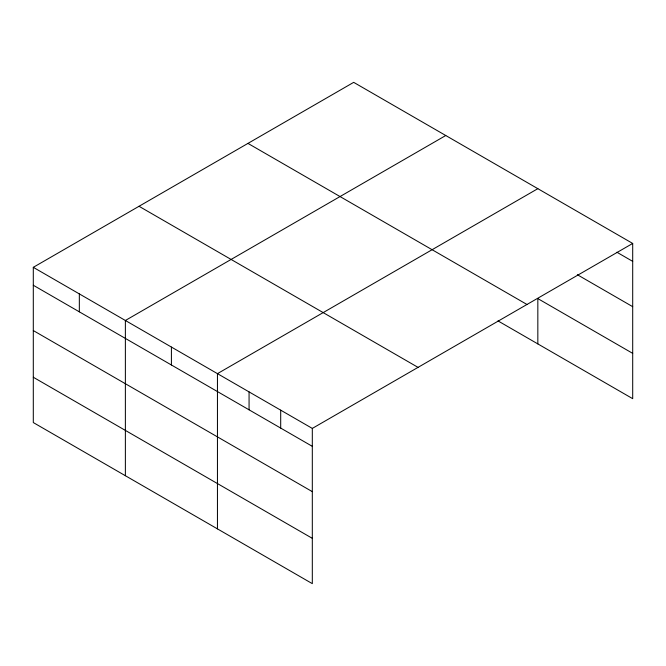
<?xml version="1.0" encoding="UTF-8"?>
<svg xmlns="http://www.w3.org/2000/svg" width="666" height="666" viewBox="0 0 666 666"><rect width="100%" height="100%" fill="white"/><g stroke="black" fill="none" stroke-linecap="round" stroke-linejoin="round"><path stroke-width="1" d="M497.993 320.904L632.7 398.676L632.7 243.44L353.688 82.351L33.3 267.324L33.3 422.56L312.312 583.649L312.312 428.413L33.3 267.324M445.762 135.514L125.374 320.488L125.374 475.715M537.837 188.669L217.449 373.643L217.449 528.879M312.312 428.413L632.7 243.44M616.891 252.239L632.7 261.363M577.364 274.725L632.7 306.676M632.7 353.363L537.837 298.593L537.837 343.906M247.96 143.398L526.972 304.479M139.028 206.285L418.04 367.374M33.3 285.256L312.312 446.337M33.3 330.561L312.312 491.65M33.3 377.247L312.312 538.336M280.694 410.156L280.694 428.08M249.067 391.899L249.067 409.823M171.412 347.069L171.412 364.993M79.337 293.906L79.337 311.83"/></g></svg>
